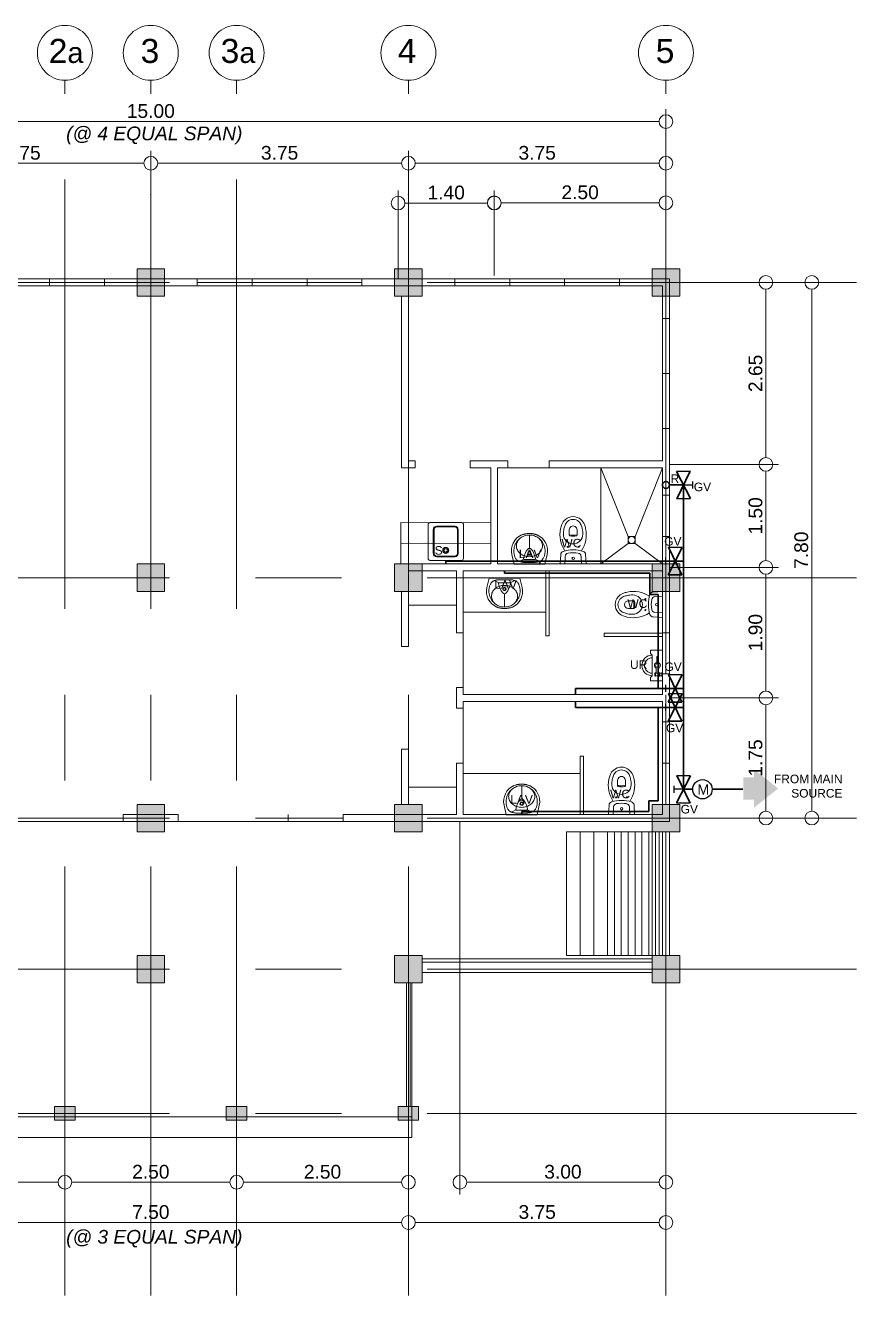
# Model space of a CAD drawing. Header units: metres. Extents: x -460 to 31334, y -1777 to 24987.
# Drawn here: x 248.17 to 260.27, y -927.17 to -908.67 of the extents above; entities that cross this region are included whole.
import ezdxf
from ezdxf.enums import TextEntityAlignment as Align

# ---------------------------------------------------------------- set-up
doc = ezdxf.new("R2010")
doc.units = ezdxf.units.M
doc.header["$MEASUREMENT"] = 0
for name, pattern in [('ACAD_ISO04W100', [30, 24, -3, 0, -3]), ('CENTER', [2, 1.25, -0.25, 0.25, -0.25]), ('HIDDEN', [0.375, 0.25, -0.125])]:
    doc.linetypes.add(name, pattern=pattern)
doc.layers.get('Defpoints').update_dxf_attribs({"color": 2})
for name, color, linetype, lineweight in [('col', 7, 'Continuous', 25), ('DIM', 8, 'Continuous', 5), ('fix', 8, 'Continuous', 13), ('WATERLIN', 7, 'ACAD_ISO04W100', 30)]:
    doc.layers.add(name, color=color, linetype=linetype, lineweight=lineweight)
for name, color, linetype, lineweight, true_color in [('DW', 7, 'Continuous', 9, 0xff0a0a), ('MODULE', 7, 'CENTER', 0, 0x24ff24), ('WATER LINE', 7, 'ACAD_ISO04W100', 30, 0x0544ff)]:
    doc.layers.add(name, color=color, linetype=linetype, lineweight=lineweight, true_color=true_color)
doc.layers.add('wall', color=7, linetype='Continuous')
doc.styles.add('50', font='arial.ttf', dxfattribs={"height": 0.125})
doc.styles.add('ATTR', font='romans.shx', dxfattribs={"width": 0.8, "height": 1.2})
doc.styles.add('SAM', font='arial.ttf', dxfattribs={"height": 0.15})
doc.styles.get("Standard").update_dxf_attribs({"font": 'arial.ttf'})
doc.dimstyles.get("Standard").update_dxf_attribs({"dimtxt": 0.2, "dimasz": 0.2, "dimexe": 0.18, "dimexo": 0.05, "dimgap": 0.05, "dimtad": 1, "dimzin": 0, "dimdsep": 46, "dimtxsty": 'Standard', "dimblk": 'DOTBLANK', "dimcen": 0.09, "dimclrd": 256, "dimclre": 256, "dimaunit": 1, "dimadec": 6, "dimazin": 0, "dimtfac": 1, "dimtix": 1, "dimtofl": 0, "dimtmove": 0, "dimatfit": 3, "dimfxl": 1, "dimtolj": 1, "dimtzin": 0, "dimlwd": -1, "dimlwe": -1, "dimarcsym": 0})

# ---------------------------------------------------------------- blocks, each defined once
blk = doc.blocks.new('MODULE')
at = {"layer": 'MODULE', "ltscale": 5, "transparency": 33554687}
for points in [[(6.25, -14.753), (6.25, 2.943)], [(7.5, -14.753), (7.5, 2.943)], [(8.75, -14.753), (8.75, 2.943)], [(11.25, -14.753), (11.25, 2.943)], [(15, -14.753), (15, 2.943)], [(17.775, 0), (-3.23, 0)], [(17.775, -4.3), (-3.23, -4.3)], [(17.775, -7.8), (-3.23, -7.8)], [(17.775, -10), (-3.23, -10)], [(17.775, -12.1), (-3.23, -12.1)]]:
    blk.add_lwpolyline(points, dxfattribs=at)
for centre in [(6.25, 3.343), (7.5, 3.343), (8.75, 3.343), (11.25, 3.343), (15, 3.343)]:
    blk.add_circle(centre, 0.4, dxfattribs=at)
at = {"layer": 'MODULE', "ltscale": 5, "transparency": 33554687, "char_height": 0.35, "attachment_point": 1, "style": '50'}
for s, insert in [('\\pi-0.03644;2{\\H0.85714x;a}', (6.051, 3.546)), ('\\pi0.0854;3', (7.267, 3.546)), ('\\pi-0.03334;3{\\H0.85714x;a}', (8.551, 3.546)), ('\\pi0.07896;4', (11.017, 3.546)), ('\\pi0.08397;5', (14.767, 3.546))]:
    blk.add_mtext_dynamic_manual_height_columns(s, width=0.4, gutter_width=0.5, heights=[0], dxfattribs=dict(at, insert=insert))
blk = doc.blocks.new('_DotBlank')
at = {"color": 0, "linetype": 'ByBlock', "lineweight": -2}
blk.add_line((-0.5, 0), (-1, 0), dxfattribs=at)
blk.add_circle((0, 0), 0.5, dxfattribs=at)
blk = doc.blocks.new('*D949')
at = {"layer": 'Defpoints', "color": 0, "transparency": 16777216}
for p in [(257.499, -910.072), (242.499, -912.214), (257.499, -912.214)]:
    blk.add_point(p, dxfattribs=at)
at = {"layer": 'DIM', "transparency": 16777216}
for p, q in [((242.499, -912.164), (242.499, -909.892)), ((257.499, -912.164), (257.499, -909.892)), ((242.699, -910.072), (257.299, -910.072))]:
    blk.add_line(p, q, dxfattribs=at)
at = {"layer": 'DIM', "transparency": 16777216, "xscale": 0.2, "yscale": 0.2, "zscale": 0.2, "rotation": 180}
blk.add_blockref('_DotBlank', (242.499, -910.072), dxfattribs=at)
at = {"layer": 'DIM', "transparency": 16777216, "xscale": 0.2, "yscale": 0.2, "zscale": 0.2}
blk.add_blockref('_DotBlank', (257.499, -910.072), dxfattribs=at)
at = {"layer": 'DIM', "color": 0, "lineweight": 5, "transparency": 16777216, "insert": (249.999, -909.92), "char_height": 0.2, "attachment_point": 5}
blk.add_mtext('\\A1;15.00', dxfattribs=at)
blk = doc.blocks.new('*D851')
at = {"layer": 'Defpoints', "color": 0, "transparency": 16777216}
for p in [(249.999, -910.68), (246.249, -912.214), (249.999, -912.214)]:
    blk.add_point(p, dxfattribs=at)
at = {"layer": 'DIM', "transparency": 16777216}
for p, q in [((246.249, -912.164), (246.249, -910.5)), ((249.999, -912.164), (249.999, -910.5)), ((246.449, -910.68), (249.799, -910.68))]:
    blk.add_line(p, q, dxfattribs=at)
at = {"layer": 'DIM', "transparency": 16777216, "xscale": 0.2, "yscale": 0.2, "zscale": 0.2, "rotation": 180}
blk.add_blockref('_DotBlank', (246.249, -910.68), dxfattribs=at)
at = {"layer": 'DIM', "transparency": 16777216, "xscale": 0.2, "yscale": 0.2, "zscale": 0.2}
blk.add_blockref('_DotBlank', (249.999, -910.68), dxfattribs=at)
at = {"layer": 'DIM', "color": 0, "lineweight": 5, "transparency": 16777216, "insert": (248.124, -910.528), "char_height": 0.2, "attachment_point": 5}
blk.add_mtext('\\A1;3.75', dxfattribs=at)
blk = doc.blocks.new('*D852')
at = {"layer": 'Defpoints', "color": 0, "transparency": 16777216}
for p in [(253.749, -910.68), (249.999, -912.214), (253.749, -912.214)]:
    blk.add_point(p, dxfattribs=at)
at = {"layer": 'DIM', "transparency": 16777216}
for p, q in [((249.999, -912.164), (249.999, -910.5)), ((253.749, -912.164), (253.749, -910.5)), ((250.199, -910.68), (253.549, -910.68))]:
    blk.add_line(p, q, dxfattribs=at)
at = {"layer": 'DIM', "transparency": 16777216, "xscale": 0.2, "yscale": 0.2, "zscale": 0.2, "rotation": 180}
blk.add_blockref('_DotBlank', (249.999, -910.68), dxfattribs=at)
at = {"layer": 'DIM', "transparency": 16777216, "xscale": 0.2, "yscale": 0.2, "zscale": 0.2}
blk.add_blockref('_DotBlank', (253.749, -910.68), dxfattribs=at)
at = {"layer": 'DIM', "color": 0, "lineweight": 5, "transparency": 16777216, "insert": (251.874, -910.528), "char_height": 0.2, "attachment_point": 5}
blk.add_mtext('\\A1;3.75', dxfattribs=at)
blk = doc.blocks.new('*D853')
at = {"layer": 'Defpoints', "color": 0, "transparency": 16777216}
for p in [(257.499, -910.68), (253.749, -912.214), (257.499, -912.214)]:
    blk.add_point(p, dxfattribs=at)
at = {"layer": 'DIM', "transparency": 16777216}
for p, q in [((253.749, -912.164), (253.749, -910.5)), ((257.499, -912.164), (257.499, -910.5)), ((253.949, -910.68), (257.299, -910.68))]:
    blk.add_line(p, q, dxfattribs=at)
at = {"layer": 'DIM', "transparency": 16777216, "xscale": 0.2, "yscale": 0.2, "zscale": 0.2, "rotation": 180}
blk.add_blockref('_DotBlank', (253.749, -910.68), dxfattribs=at)
at = {"layer": 'DIM', "transparency": 16777216, "xscale": 0.2, "yscale": 0.2, "zscale": 0.2}
blk.add_blockref('_DotBlank', (257.499, -910.68), dxfattribs=at)
at = {"layer": 'DIM', "color": 0, "lineweight": 5, "transparency": 16777216, "insert": (255.624, -910.528), "char_height": 0.2, "attachment_point": 5}
blk.add_mtext('\\A1;3.75', dxfattribs=at)
blk = doc.blocks.new('*D857')
at = {"layer": 'Defpoints', "color": 0, "transparency": 16777216}
for p in [(257.699, -916.564), (257.499, -918.464), (258.955, -918.464)]:
    blk.add_point(p, dxfattribs=at)
at = {"layer": 'DIM', "transparency": 16777216}
for p, q in [((257.749, -916.564), (259.135, -916.564)), ((258.955, -916.764), (258.955, -918.264)), ((257.549, -918.464), (259.135, -918.464))]:
    blk.add_line(p, q, dxfattribs=at)
at = {"layer": 'DIM', "transparency": 16777216, "xscale": 0.2, "yscale": 0.2, "zscale": 0.2}
for p, rotation in [((258.955, -916.564), 90), ((258.955, -918.464), 270)]:
    blk.add_blockref('_DotBlank', p, dxfattribs=dict(at, rotation=rotation))
at = {"layer": 'DIM', "color": 0, "lineweight": 5, "transparency": 16777216, "insert": (258.803, -917.514), "char_height": 0.2, "attachment_point": 5, "rotation": 90}
blk.add_mtext('\\A1;1.90', dxfattribs=at)
blk = doc.blocks.new('A$C1BDC7D92')
at = {"layer": 'fix', "linetype": 'Continuous', "transparency": 33554687}
for p, q in [((0.043, 0.479), (0.007, 0.332)), ((0.523, 0.479), (0.043, 0.479)), ((0.523, 0.479), (0.558, 0.332))]:
    blk.add_line(p, q, dxfattribs=at)
at = {"layer": 'fix', "transparency": 33554687}
for p, q in [((0.193, 0.402), (0.122, 0.438)), ((0.372, 0.402), (0.443, 0.438))]:
    blk.add_line(p, q, dxfattribs=at)
at = {"layer": 'fix', "linetype": 'Continuous', "transparency": 33554687}
for points in [[(0.138, 0.075), (0.127, 0.083), (0.118, 0.091), (0.11, 0.099), (0.11, 0.099), (0.101, 0.108), (0.094, 0.118), (0.086, 0.127), (0.079, 0.137), (0.073, 0.148), (0.067, 0.159), (0.061, 0.17), (0.057, 0.181), (0.057, 0.181), (0.052, 0.193), (0.049, 0.204), (0.045, 0.216), (0.043, 0.229), (0.041, 0.241), (0.039, 0.253), (0.038, 0.266), (0.038, 0.278), (0.038, 0.278), (0.039, 0.291), (0.04, 0.304), (0.041, 0.316), (0.043, 0.328), (0.046, 0.34), (0.049, 0.352), (0.053, 0.362), (0.057, 0.372), (0.057, 0.372), (0.061, 0.382), (0.066, 0.39), (0.071, 0.398), (0.076, 0.405), (0.082, 0.412), (0.089, 0.418), (0.095, 0.423), (0.102, 0.428), (0.102, 0.428), (0.109, 0.432), (0.117, 0.436), (0.125, 0.439), (0.132, 0.442), (0.14, 0.445), (0.148, 0.447), (0.156, 0.449), (0.164, 0.45), (0.164, 0.45), (0.171, 0.451), (0.178, 0.452), (0.185, 0.452), (0.192, 0.453), (0.199, 0.453), (0.206, 0.453), (0.213, 0.453), (0.22, 0.453), (0.22, 0.453), (0.228, 0.453), (0.235, 0.453), (0.243, 0.453), (0.251, 0.453), (0.258, 0.453), (0.266, 0.453), (0.273, 0.453), (0.281, 0.453), (0.281, 0.453), (0.288, 0.453), (0.295, 0.453), (0.302, 0.453), (0.309, 0.453), (0.315, 0.453), (0.322, 0.453), (0.329, 0.453), (0.337, 0.453), (0.337, 0.453), (0.344, 0.453), (0.352, 0.453), (0.359, 0.453), (0.367, 0.453), (0.375, 0.453), (0.383, 0.452), (0.391, 0.451), (0.4, 0.45), (0.4, 0.45), (0.408, 0.449), (0.416, 0.447), (0.424, 0.445), (0.432, 0.442), (0.44, 0.439), (0.448, 0.436), (0.456, 0.432), (0.463, 0.428), (0.463, 0.428), (0.47, 0.423), (0.476, 0.418), (0.483, 0.412), (0.489, 0.405), (0.494, 0.398), (0.499, 0.39), (0.504, 0.382), (0.509, 0.372), (0.509, 0.372), (0.513, 0.362), (0.516, 0.352), (0.519, 0.34), (0.522, 0.328), (0.524, 0.316), (0.526, 0.304), (0.527, 0.291), (0.527, 0.278), (0.527, 0.278), (0.527, 0.266), (0.526, 0.253), (0.524, 0.241), (0.522, 0.229), (0.52, 0.216), (0.517, 0.204), (0.513, 0.193), (0.509, 0.181), (0.509, 0.181), (0.504, 0.17), (0.498, 0.159), (0.492, 0.148), (0.486, 0.137), (0.479, 0.127), (0.472, 0.118), (0.464, 0.108), (0.455, 0.099), (0.455, 0.099), (0.447, 0.091), (0.438, 0.083), (0.427, 0.075)], [(0.283, 0.234), (0.283, 0.169), (0.283, 0.103), (0.283, 0.025)]]:
    blk.add_lwpolyline(points, dxfattribs=at)
blk.add_lwpolyline([(0.31, 0.247, 0.133789), (0.375, 0.393, 0.453405), (0.363, 0.406), (0.202, 0.406, 0.453405), (0.19, 0.393, 0.133789), (0.255, 0.247)], format="xyb", dxfattribs=at)
blk.add_lwpolyline([(0.283, 0.025, -0.082757), (0.203, 0.039, -0.090524), (0.138, 0.075, -0.104224), (0.093, 0.132, -0.116526), (0.078, 0.195, -0.116526), (0.093, 0.258, -0.104224), (0.138, 0.314, -0.090524), (0.203, 0.35, -0.082757), (0.283, 0.364, -0.082757), (0.362, 0.35, -0.090524), (0.427, 0.314, -0.104224), (0.472, 0.258, -0.116526), (0.487, 0.195, -0.116526), (0.472, 0.132, -0.104224), (0.427, 0.075, -0.090524), (0.362, 0.039, -0.082757)], format="xyb", close=True, dxfattribs=at)
at = {"layer": 'fix', "transparency": 33554687}
for points in [[(0.16, 0.025), (0.17, 0.021), (0.18, 0.018), (0.188, 0.015), (0.195, 0.013), (0.202, 0.011), (0.208, 0.01), (0.214, 0.009), (0.219, 0.008), (0.225, 0.007), (0.231, 0.006), (0.238, 0.005), (0.245, 0.004), (0.253, 0.003), (0.262, 0.002), (0.271, 0.001), (0.283, 0)], [(0.405, 0.025), (0.395, 0.021), (0.386, 0.018), (0.377, 0.015), (0.37, 0.013), (0.363, 0.011), (0.357, 0.01), (0.351, 0.009), (0.346, 0.008), (0.34, 0.007), (0.334, 0.006), (0.327, 0.005), (0.32, 0.004), (0.312, 0.003), (0.304, 0.002), (0.294, 0.001), (0.283, 0)]]:
    blk.add_lwpolyline(points, dxfattribs=at)
at = {"layer": 'fix', "linetype": 'Continuous', "transparency": 33554687}
for radius in [0.0264, 0.0185]:
    blk.add_circle((0.283, 0.307), radius, dxfattribs=at)
for centre, radius, start, end in [((0.267, 0.269), 0.267, 166.4993, 246.3994), ((0.283, 0.269), 0.0353, 219.2954, 320.7046), ((0.298, 0.269), 0.267, 293.6006, 13.5007)]:
    blk.add_arc(centre, radius, start, end, dxfattribs=at)
at = {"layer": 'fix', "transparency": 33554687, "text_generation_flag": 4, "flags": 1}
for tag, p in [('ASCATNO', (0.283, 0.479)), ('ASCOLOR', (0.283, 0.469)), ('ASNAME', (0.283, 0.474))]:
    blk.add_attdef(tag, text='', height=0.00294, rotation=180, dxfattribs=at).set_placement(p, align=Align.MIDDLE)
blk = doc.blocks.new('Urinal Toilet 2 PV')
for p, q in [((3.85, 0), (6.65, 0)), ((-9, -7), (-7, -7)), ((-7, -7), (-6, -6)), ((-6, -6), (6, -6)), ((-0.98, -2.6501), (-4.9, -2.6501)), ((-4.9, -3.35), (-0.98, -3.35)), ((0.773, -2.3), (4.55, -2.3)), ((4.55, -3.7), (0.784, -3.7)), ((4.2, -0.35), (6.3, -0.35)), ((4.2, -1.6), (4.2, -1.95)), ((6.3, -1.6), (4.2, -1.6)), ((4.2, -1.95), (6.3, -1.95)), ((4.2, -4.05), (4.2, -4.4001)), ((6.3, -4.05), (4.2, -4.05)), ((4.2, -4.4001), (6.3, -4.4001)), ((4.55, -0.35), (4.55, -1.6)), ((4.55, -1.95), (4.55, -4.05)), ((5.95, -1.6), (5.95, -0.35)), ((5.95, -4.05), (5.95, -1.95)), ((6, -6), (7, -7)), ((6.3, -1.95), (6.3, -1.6)), ((6.3, -4.4001), (6.3, -4.05)), ((7, -7), (9, -7))]:
    blk.add_line(p, q)
blk.add_lwpolyline([(-9, -7), (-9, 0), (9, 0), (9, -7)])
blk.add_circle((0, -3), 1.05)
for centre, radius, start, end in [((4.215, 0.0154), 0.3657, 182.4084, 267.5916), ((6.285, 0.0154), 0.3657, 272.4084, 357.5916), ((0, -6), 6, 180, 0), ((-4.9, -3), 0.35, 90, 270), ((0, -6), 4.5, 180, 0), ((0, -3), 1.75, 22.85047, 168.577), ((0, -3), 1.75, 191.8763, 336.5863)]:
    blk.add_arc(centre, radius, start, end)
at = {"style": 'ATTR', "width": 0.8, "flags": 9}
blk.add_attdef('ESTCODE', (0, 0), '', height=0.00000036, dxfattribs=at)
blk = doc.blocks.new('A$C760102CB')
at = {"layer": 'fix', "transparency": 33554687}
for p, q in [((0.071, 0.69), (0.077, 0.579)), ((0.308, 0.578), (0.315, 0.69))]:
    blk.add_line(p, q, dxfattribs=at)
for points in [[(0.011, 0.552, 0.313572), (0.046, 0.507, 0.148983), (0.339, 0.506, 0.313572), (0.374, 0.551), (0.383, 0.69), (0.003, 0.69)], [(0.333, 0.256, 0.997252), (0.051, 0.257, 0.054268), (0.059, 0.177, 0.040235), (0.075, 0.124, 0.119968), (0.112, 0.071, 0.181516), (0.191, 0.041, 0.181516), (0.271, 0.07, 0.119968), (0.308, 0.123, 0.040235), (0.325, 0.177, 0.054268)], [(0.248, 0.271, 0.353967), (0.24, 0.281, 0.105376), (0.143, 0.281, 0.353967), (0.135, 0.272), (0.135, 0.193, 1), (0.248, 0.193)]]:
    blk.add_lwpolyline(points, format="xyb", close=True, dxfattribs=at)
blk.add_lwpolyline([(0.072, 0.5, 0.204199), (0.009, 0.177, 0.040235), (0.028, 0.115, 0.119968), (0.078, 0.043, 0.181516), (0.191, 0, 0.181516), (0.304, 0.042, 0.119968), (0.356, 0.114, 0.040235), (0.374, 0.176, 0.204199), (0.313, 0.499)], format="xyb", dxfattribs=at)
for centre, radius in [((0.193, 0.607), 0.0175), ((0.112, 0.44), 0.0075), ((0.272, 0.44), 0.0075)]:
    blk.add_circle(centre, radius, dxfattribs=at)
for centre, radius, start, end in [((0.127, 0.582), 0.05, 183.2724, 260.6544), ((0.259, 0.581), 0.05, 279.0654, 356.4474), ((0.194, 0.987), 0.461, 260.6544, 279.0654), ((0.191, 0.053), 0.219, 74.9202, 104.7996)]:
    blk.add_arc(centre, radius, start, end, dxfattribs=at)
blk = doc.blocks.new('*D951')
at = {"layer": 'Defpoints', "color": 0, "transparency": 16777216}
for p in [(257.699, -912.414), (257.499, -915.064), (258.955, -915.064)]:
    blk.add_point(p, dxfattribs=at)
at = {"layer": 'DIM', "transparency": 16777216}
for p, q in [((257.749, -912.414), (259.135, -912.414)), ((258.955, -912.614), (258.955, -914.864)), ((257.549, -915.064), (259.135, -915.064))]:
    blk.add_line(p, q, dxfattribs=at)
at = {"layer": 'DIM', "transparency": 16777216, "xscale": 0.2, "yscale": 0.2, "zscale": 0.2}
for p, rotation in [((258.955, -912.414), 90), ((258.955, -915.064), 270)]:
    blk.add_blockref('_DotBlank', p, dxfattribs=dict(at, rotation=rotation))
at = {"layer": 'DIM', "color": 0, "lineweight": 5, "transparency": 16777216, "insert": (258.803, -913.739), "char_height": 0.2, "attachment_point": 5, "rotation": 90}
blk.add_mtext('\\A1;2.65', dxfattribs=at)
blk = doc.blocks.new('*D861')
at = {"layer": 'Defpoints', "color": 0, "transparency": 16777216}
for p in [(257.499, -915.064), (257.499, -916.564), (258.955, -916.564)]:
    blk.add_point(p, dxfattribs=at)
at = {"layer": 'DIM', "transparency": 16777216}
for p, q in [((257.549, -915.064), (259.135, -915.064)), ((258.955, -915.264), (258.955, -916.364)), ((257.549, -916.564), (259.135, -916.564))]:
    blk.add_line(p, q, dxfattribs=at)
at = {"layer": 'DIM', "transparency": 16777216, "xscale": 0.2, "yscale": 0.2, "zscale": 0.2}
for p, rotation in [((258.955, -915.064), 90), ((258.955, -916.564), 270)]:
    blk.add_blockref('_DotBlank', p, dxfattribs=dict(at, rotation=rotation))
at = {"layer": 'DIM', "color": 0, "lineweight": 5, "transparency": 16777216, "insert": (258.803, -915.814), "char_height": 0.2, "attachment_point": 5, "rotation": 90}
blk.add_mtext('\\A1;1.50', dxfattribs=at)
blk = doc.blocks.new('*D862')
at = {"layer": 'Defpoints', "color": 0, "transparency": 16777216}
for p in [(257.549, -918.464), (257.549, -920.214), (258.955, -920.214)]:
    blk.add_point(p, dxfattribs=at)
at = {"layer": 'DIM', "transparency": 16777216}
for p, q in [((257.599, -918.464), (259.135, -918.464)), ((258.955, -918.664), (258.955, -920.014)), ((257.599, -920.214), (259.135, -920.214))]:
    blk.add_line(p, q, dxfattribs=at)
at = {"layer": 'DIM', "transparency": 16777216, "xscale": 0.2, "yscale": 0.2, "zscale": 0.2}
for p, rotation in [((258.955, -918.464), 90), ((258.955, -920.214), 270)]:
    blk.add_blockref('_DotBlank', p, dxfattribs=dict(at, rotation=rotation))
at = {"layer": 'DIM', "color": 0, "lineweight": 5, "transparency": 16777216, "insert": (258.803, -919.339), "char_height": 0.2, "attachment_point": 5, "rotation": 90}
blk.add_mtext('\\A1;1.75', dxfattribs=at)
blk = doc.blocks.new('*D863')
at = {"layer": 'Defpoints', "color": 0, "transparency": 16777216}
for p in [(259.105, -912.414), (257.699, -920.214), (259.622, -920.214)]:
    blk.add_point(p, dxfattribs=at)
at = {"layer": 'DIM', "transparency": 16777216}
for p, q in [((259.155, -912.414), (259.802, -912.414)), ((259.622, -912.614), (259.622, -920.014)), ((257.749, -920.214), (259.802, -920.214))]:
    blk.add_line(p, q, dxfattribs=at)
at = {"layer": 'DIM', "transparency": 16777216, "xscale": 0.2, "yscale": 0.2, "zscale": 0.2}
for p, rotation in [((259.622, -912.414), 90), ((259.622, -920.214), 270)]:
    blk.add_blockref('_DotBlank', p, dxfattribs=dict(at, rotation=rotation))
at = {"layer": 'DIM', "color": 0, "lineweight": 5, "transparency": 16777216, "insert": (259.469, -916.314), "char_height": 0.2, "attachment_point": 5, "rotation": 90}
blk.add_mtext('\\A1;7.80', dxfattribs=at)
blk = doc.blocks.new('*D864')
at = {"layer": 'Defpoints', "color": 0, "transparency": 16777216}
for p in [(257.499, -911.255), (254.999, -912.364), (257.499, -912.414)]:
    blk.add_point(p, dxfattribs=at)
at = {"layer": 'DIM', "transparency": 16777216}
for p, q in [((254.999, -912.314), (254.999, -911.075)), ((257.499, -912.364), (257.499, -911.075)), ((255.199, -911.255), (257.299, -911.255))]:
    blk.add_line(p, q, dxfattribs=at)
at = {"layer": 'DIM', "transparency": 16777216, "xscale": 0.2, "yscale": 0.2, "zscale": 0.2, "rotation": 180}
blk.add_blockref('_DotBlank', (254.999, -911.255), dxfattribs=at)
at = {"layer": 'DIM', "transparency": 16777216, "xscale": 0.2, "yscale": 0.2, "zscale": 0.2}
blk.add_blockref('_DotBlank', (257.499, -911.255), dxfattribs=at)
at = {"layer": 'DIM', "color": 0, "lineweight": 5, "transparency": 16777216, "insert": (256.249, -911.103), "char_height": 0.2, "attachment_point": 5}
blk.add_mtext('\\A1;2.50', dxfattribs=at)
blk = doc.blocks.new('*D865')
at = {"layer": 'Defpoints', "color": 0, "transparency": 16777216}
for p in [(254.999, -911.258), (254.999, -912.214), (253.599, -912.414)]:
    blk.add_point(p, dxfattribs=at)
at = {"layer": 'DIM', "transparency": 16777216}
for p, q in [((253.599, -912.364), (253.599, -911.078)), ((254.999, -912.164), (254.999, -911.078)), ((253.799, -911.258), (254.799, -911.258))]:
    blk.add_line(p, q, dxfattribs=at)
at = {"layer": 'DIM', "transparency": 16777216, "xscale": 0.2, "yscale": 0.2, "zscale": 0.2, "rotation": 180}
blk.add_blockref('_DotBlank', (253.599, -911.258), dxfattribs=at)
at = {"layer": 'DIM', "transparency": 16777216, "xscale": 0.2, "yscale": 0.2, "zscale": 0.2}
blk.add_blockref('_DotBlank', (254.999, -911.258), dxfattribs=at)
at = {"layer": 'DIM', "color": 0, "lineweight": 5, "transparency": 16777216, "insert": (254.299, -911.106), "char_height": 0.2, "attachment_point": 5}
blk.add_mtext('\\A1;1.40', dxfattribs=at)
blk = doc.blocks.new('*D866')
at = {"layer": 'Defpoints', "color": 0, "transparency": 16777216}
for p in [(254.499, -920.214), (257.499, -922.614), (257.499, -925.517)]:
    blk.add_point(p, dxfattribs=at)
at = {"layer": 'DIM', "transparency": 16777216}
for p, q in [((254.499, -920.264), (254.499, -925.697)), ((257.499, -922.664), (257.499, -925.697)), ((254.699, -925.517), (257.299, -925.517))]:
    blk.add_line(p, q, dxfattribs=at)
at = {"layer": 'DIM', "transparency": 16777216, "xscale": 0.2, "yscale": 0.2, "zscale": 0.2, "rotation": 180}
blk.add_blockref('_DotBlank', (254.499, -925.517), dxfattribs=at)
at = {"layer": 'DIM', "transparency": 16777216, "xscale": 0.2, "yscale": 0.2, "zscale": 0.2}
blk.add_blockref('_DotBlank', (257.499, -925.517), dxfattribs=at)
at = {"layer": 'DIM', "color": 0, "lineweight": 5, "transparency": 16777216, "insert": (255.999, -925.365), "char_height": 0.2, "attachment_point": 5}
blk.add_mtext('\\A1;3.00', dxfattribs=at)
blk = doc.blocks.new('*D868')
at = {"layer": 'Defpoints', "color": 0, "transparency": 16777216}
for p in [(246.249, -924.614), (253.749, -924.614), (253.749, -926.103)]:
    blk.add_point(p, dxfattribs=at)
at = {"layer": 'DIM', "transparency": 16777216}
for p, q in [((246.249, -924.664), (246.249, -926.283)), ((253.749, -924.664), (253.749, -926.283)), ((246.449, -926.103), (253.549, -926.103))]:
    blk.add_line(p, q, dxfattribs=at)
at = {"layer": 'DIM', "transparency": 16777216, "xscale": 0.2, "yscale": 0.2, "zscale": 0.2, "rotation": 180}
blk.add_blockref('_DotBlank', (246.249, -926.103), dxfattribs=at)
at = {"layer": 'DIM', "transparency": 16777216, "xscale": 0.2, "yscale": 0.2, "zscale": 0.2}
blk.add_blockref('_DotBlank', (253.749, -926.103), dxfattribs=at)
at = {"layer": 'DIM', "color": 0, "lineweight": 5, "transparency": 16777216, "insert": (249.999, -925.951), "char_height": 0.2, "attachment_point": 5}
blk.add_mtext('\\A1;7.50', dxfattribs=at)
blk = doc.blocks.new('*D869')
at = {"layer": 'Defpoints', "color": 0, "transparency": 16777216}
for p in [(248.749, -924.614), (246.249, -924.864), (248.749, -925.517)]:
    blk.add_point(p, dxfattribs=at)
at = {"layer": 'DIM', "transparency": 16777216}
for p, q in [((248.749, -924.664), (248.749, -925.697)), ((246.249, -924.914), (246.249, -925.697)), ((246.449, -925.517), (248.549, -925.517))]:
    blk.add_line(p, q, dxfattribs=at)
at = {"layer": 'DIM', "transparency": 16777216, "xscale": 0.2, "yscale": 0.2, "zscale": 0.2, "rotation": 180}
blk.add_blockref('_DotBlank', (246.249, -925.517), dxfattribs=at)
at = {"layer": 'DIM', "transparency": 16777216, "xscale": 0.2, "yscale": 0.2, "zscale": 0.2}
blk.add_blockref('_DotBlank', (248.749, -925.517), dxfattribs=at)
at = {"layer": 'DIM', "color": 0, "lineweight": 5, "transparency": 16777216, "insert": (247.499, -925.365), "char_height": 0.2, "attachment_point": 5}
blk.add_mtext('\\A1;2.50', dxfattribs=at)
blk = doc.blocks.new('*D870')
at = {"layer": 'Defpoints', "color": 0, "transparency": 16777216}
for p in [(248.749, -924.614), (251.249, -924.614), (251.249, -925.517)]:
    blk.add_point(p, dxfattribs=at)
at = {"layer": 'DIM', "transparency": 16777216}
for p, q in [((248.749, -924.664), (248.749, -925.697)), ((251.249, -924.664), (251.249, -925.697)), ((248.949, -925.517), (251.049, -925.517))]:
    blk.add_line(p, q, dxfattribs=at)
at = {"layer": 'DIM', "transparency": 16777216, "xscale": 0.2, "yscale": 0.2, "zscale": 0.2, "rotation": 180}
blk.add_blockref('_DotBlank', (248.749, -925.517), dxfattribs=at)
at = {"layer": 'DIM', "transparency": 16777216, "xscale": 0.2, "yscale": 0.2, "zscale": 0.2}
blk.add_blockref('_DotBlank', (251.249, -925.517), dxfattribs=at)
at = {"layer": 'DIM', "color": 0, "lineweight": 5, "transparency": 16777216, "insert": (249.999, -925.365), "char_height": 0.2, "attachment_point": 5}
blk.add_mtext('\\A1;2.50', dxfattribs=at)
blk = doc.blocks.new('*D871')
at = {"layer": 'Defpoints', "color": 0, "transparency": 16777216}
for p in [(251.249, -924.614), (253.749, -924.614), (253.749, -925.517)]:
    blk.add_point(p, dxfattribs=at)
at = {"layer": 'DIM', "transparency": 16777216}
for p, q in [((251.249, -924.664), (251.249, -925.697)), ((253.749, -924.664), (253.749, -925.697)), ((251.449, -925.517), (253.549, -925.517))]:
    blk.add_line(p, q, dxfattribs=at)
at = {"layer": 'DIM', "transparency": 16777216, "xscale": 0.2, "yscale": 0.2, "zscale": 0.2, "rotation": 180}
blk.add_blockref('_DotBlank', (251.249, -925.517), dxfattribs=at)
at = {"layer": 'DIM', "transparency": 16777216, "xscale": 0.2, "yscale": 0.2, "zscale": 0.2}
blk.add_blockref('_DotBlank', (253.749, -925.517), dxfattribs=at)
at = {"layer": 'DIM', "color": 0, "lineweight": 5, "transparency": 16777216, "insert": (252.499, -925.365), "char_height": 0.2, "attachment_point": 5}
blk.add_mtext('\\A1;2.50', dxfattribs=at)
blk = doc.blocks.new('*D872')
at = {"layer": 'Defpoints', "color": 0, "transparency": 16777216}
for p in [(257.499, -922.614), (253.749, -924.614), (253.749, -926.103)]:
    blk.add_point(p, dxfattribs=at)
at = {"layer": 'DIM', "transparency": 16777216}
for p, q in [((257.499, -922.664), (257.499, -926.283)), ((253.749, -924.664), (253.749, -926.283)), ((257.299, -926.103), (253.949, -926.103))]:
    blk.add_line(p, q, dxfattribs=at)
at = {"layer": 'DIM', "transparency": 16777216, "xscale": 0.2, "yscale": 0.2, "zscale": 0.2, "rotation": 180}
blk.add_blockref('_DotBlank', (253.749, -926.103), dxfattribs=at)
at = {"layer": 'DIM', "transparency": 16777216, "xscale": 0.2, "yscale": 0.2, "zscale": 0.2}
blk.add_blockref('_DotBlank', (257.499, -926.103), dxfattribs=at)
at = {"layer": 'DIM', "color": 0, "lineweight": 5, "transparency": 16777216, "insert": (255.624, -925.951), "char_height": 0.2, "attachment_point": 5}
blk.add_mtext('\\A1;3.75', dxfattribs=at)
blk = doc.blocks.new('SINK 2')
at = {"layer": 'fix', "lineweight": 15}
for p, q in [((-11.177, -38.822), (-10.715, -38.822)), ((-11.202, -38.847), (-11.202, -39.347)), ((-10.69, -38.847), (-10.69, -39.347)), ((-10.715, -39.372), (-11.177, -39.372))]:
    blk.add_line(p, q, dxfattribs=at)
at = {"layer": 'fix', "color": 8, "linetype": 'Continuous', "lineweight": 15}
for p, q in [((-11.127, -39.27), (-11.127, -38.923)), ((-11.117, -39.27), (-11.117, -38.923)), ((-11.078, -38.875), (-10.814, -38.875)), ((-11.078, -38.885), (-10.814, -38.885)), ((-10.775, -39.27), (-10.775, -38.923)), ((-10.765, -39.27), (-10.765, -38.923)), ((-11.078, -39.309), (-10.814, -39.309)), ((-11.078, -39.319), (-10.814, -39.319))]:
    blk.add_line(p, q, dxfattribs=at)
for radius in [0.0439, 0.039, 0.0244]:
    blk.add_circle((-10.946, -38.967), radius, dxfattribs=at)
at = {"layer": 'fix', "lineweight": 15}
for centre, start, end in [((-11.177, -38.847), 90, 180), ((-10.715, -38.847), 360, 90), ((-11.177, -39.347), 180, 270), ((-10.715, -39.347), 270, 0)]:
    blk.add_arc(centre, 0.025, start, end, dxfattribs=at)
at = {"layer": 'fix', "color": 8, "linetype": 'Continuous', "lineweight": 15}
for centre, radius, start, end in [((-11.078, -38.923), 0.0487, 89.9997, 179.9995), ((-11.078, -38.923), 0.0385, 89.9996, 179.7024), ((-10.814, -38.923), 0.0487, 359.9994, 89.9996), ((-10.814, -38.923), 0.0385, 0.4551, 89.9996), ((-11.078, -39.27), 0.0487, 179.9994, 269.9997), ((-11.078, -39.27), 0.0385, 179.9994, 269.9996), ((-10.814, -39.27), 0.0385, 270.4277, 0.2964), ((-10.814, -39.27), 0.0487, 269.9997, 359.9995)]:
    blk.add_arc(centre, radius, start, end, dxfattribs=at)
blk = doc.blocks.new('GV')
at = {"color": 1}
for points in [[(99.401, 62.92), (99.501, 62.92)], [(99.451, 62.785), (99.451, 62.92)]]:
    blk.add_lwpolyline(points, dxfattribs=at)
at = {"layer": 'WATERLIN', "color": 1}
blk.add_lwpolyline([(99.252, 62.887), (99.649, 62.682), (99.652, 62.882), (99.25, 62.687), (99.252, 62.887)], dxfattribs=at)

msp = doc.modelspace()

# ---------------------------------------------------------------- hatches: boundary and pattern name
at = {"transparency": 33554687}
h = msp.add_hatch(color=256, dxfattribs=at)
h.dxf.hatch_style = 1
h.paths.add_polyline_path([(258.78016, -919.50456), (259.1317, -919.78345), (258.78016, -920.06235), (258.78016, -919.94619), (258.62353, -919.94619), (258.62353, -919.62072), (258.78016, -919.62072)])
at = {"layer": 'col', "lineweight": 5, "true_color": 0x808080, "transparency": 33554687}
h = msp.add_hatch(color=8, dxfattribs=at)
h.dxf.hatch_style = 1
h.paths.add_polyline_path([(249.79852, -912.21435), (250.19852, -912.21435), (250.19852, -912.61435), (249.79852, -912.61435)])
h = msp.add_hatch(color=8, dxfattribs=at)
h.dxf.hatch_style = 1
h.paths.add_polyline_path([(253.54852, -912.21435), (253.94852, -912.21435), (253.94852, -912.61435), (253.54852, -912.61435)])
h = msp.add_hatch(color=8, dxfattribs=at)
h.dxf.hatch_style = 1
h.paths.add_polyline_path([(257.29852, -912.21435), (257.69852, -912.21435), (257.69852, -912.61435), (257.29852, -912.61435)])
h = msp.add_hatch(color=8, dxfattribs=at)
h.dxf.hatch_style = 1
h.paths.add_polyline_path([(249.79852, -916.51435), (250.19852, -916.51435), (250.19852, -916.91435), (249.79852, -916.91435)])
h = msp.add_hatch(color=8, dxfattribs=at)
h.dxf.hatch_style = 1
h.paths.add_polyline_path([(253.54852, -916.51435), (253.94852, -916.51435), (253.94852, -916.91435), (253.54852, -916.91435)])
h = msp.add_hatch(color=8, dxfattribs=at)
h.dxf.hatch_style = 1
h.paths.add_polyline_path([(257.29852, -916.51435), (257.69852, -916.51435), (257.69852, -916.91435), (257.29852, -916.91435)])
h = msp.add_hatch(color=8, dxfattribs=at)
h.dxf.hatch_style = 1
h.paths.add_polyline_path([(249.79852, -920.01435), (250.19852, -920.01435), (250.19852, -920.41435), (249.79852, -920.41435)])
h = msp.add_hatch(color=8, dxfattribs=at)
h.dxf.hatch_style = 1
h.paths.add_polyline_path([(253.54852, -920.01435), (253.94852, -920.01435), (253.94852, -920.41435), (253.54852, -920.41435)])
h = msp.add_hatch(color=8, dxfattribs=at)
h.dxf.hatch_style = 1
h.paths.add_polyline_path([(257.29852, -920.01435), (257.69852, -920.01435), (257.69852, -920.41435), (257.29852, -920.41435)])
h = msp.add_hatch(color=8, dxfattribs=at)
h.dxf.hatch_style = 1
h.paths.add_polyline_path([(249.79852, -922.21435), (250.19852, -922.21435), (250.19852, -922.61435), (249.79852, -922.61435)])
h = msp.add_hatch(color=8, dxfattribs=at)
h.dxf.hatch_style = 1
h.paths.add_polyline_path([(253.54852, -922.21435), (253.94852, -922.21435), (253.94852, -922.61435), (253.54852, -922.61435)])
h = msp.add_hatch(color=8, dxfattribs=at)
h.dxf.hatch_style = 1
h.paths.add_polyline_path([(257.29852, -922.21435), (257.69852, -922.21435), (257.69852, -922.61435), (257.29852, -922.61435)])
h = msp.add_hatch(color=8, dxfattribs=at)
h.dxf.hatch_style = 1
h.paths.add_polyline_path([(248.59852, -924.61435), (248.59852, -924.41435), (248.89852, -924.41435), (248.89852, -924.61435)])
h = msp.add_hatch(color=8, dxfattribs=at)
h.dxf.hatch_style = 1
h.paths.add_polyline_path([(251.09852, -924.61435), (251.09852, -924.41435), (251.39852, -924.41435), (251.39852, -924.61435)])
h = msp.add_hatch(color=8, dxfattribs=at)
h.dxf.hatch_style = 1
h.paths.add_polyline_path([(253.59852, -924.61435), (253.59852, -924.41435), (253.89852, -924.41435), (253.89852, -924.61435)])

# ---------------------------------------------------------------- linework, layer by layer
at = {"color": 8, "lineweight": 5, "true_color": 0x808080, "transparency": 33554687}
msp.add_line((256.24852, -920.16435), (256.24852, -919.31435), dxfattribs=at)
for points in [[(255.79852, -916.61435), (255.79852, -917.55935), (255.74852, -917.55935), (255.74852, -916.61435)], [(257.44852, -917.56935), (256.59852, -917.56935), (256.59852, -917.51935), (257.44852, -917.51935)], [(253.64852, -917.71609), (253.74852, -917.71609)], [(253.64852, -919.21214), (253.74852, -919.21214)], [(256.29852, -919.31435), (256.24852, -919.31435)], [(256.29852, -920.16435), (256.29852, -919.31435)], [(256.04852, -922.21435), (256.04852, -920.41435)], [(257.29852, -920.41435), (256.04852, -920.41435)], [(256.24852, -922.21435), (256.24852, -920.41435)], [(256.44852, -922.21435), (256.44852, -920.41435)], [(256.64852, -922.21435), (256.64852, -920.41435)], [(256.74852, -922.21435), (256.74852, -920.41435)], [(256.84852, -922.21435), (256.84852, -920.41435)], [(256.94852, -922.21435), (256.94852, -920.41435)], [(257.04852, -922.21435), (257.04852, -920.41435)], [(257.14852, -922.21435), (257.14852, -920.41435)], [(257.24852, -922.21435), (257.24852, -920.41435)], [(257.29852, -922.21435), (257.29852, -920.41435)], [(257.29852, -922.21435), (257.29852, -920.41435)], [(257.34852, -922.21435), (257.34852, -920.41435)], [(257.39852, -922.21435), (257.39852, -920.41435)], [(257.44852, -922.21435), (257.44852, -920.41435)], [(257.49852, -922.21435), (257.49852, -920.41435)], [(257.54852, -922.21435), (257.54852, -920.41435)], [(257.54852, -920.41435), (257.54852, -922.21435)], [(257.29852, -922.26435), (253.94852, -922.26435)], [(257.29852, -922.31435), (253.94852, -922.31435)], [(257.29852, -922.21435), (256.04852, -922.21435)], [(253.94852, -922.46435), (257.29852, -922.46435)], [(246.19852, -922.61435), (246.19852, -924.56435), (253.79852, -924.56435), (253.79852, -922.61435)], [(253.72352, -924.41435), (253.72352, -922.61435)], [(253.77352, -924.41435), (253.77352, -922.61435)], [(246.19852, -924.56435), (246.19852, -924.86435), (253.79852, -924.86435), (253.79852, -924.56435)]]:
    msp.add_lwpolyline(points, dxfattribs=at)
at = {"transparency": 33554687}
msp.add_circle((258.03012, -919.79468), 0.14101, dxfattribs=at)
at = {"color": 8, "lineweight": 5, "true_color": 0x808080, "transparency": 33554687}
for p in [(249.99852, -911.13378), (253.74852, -911.13378), (248.74852, -924.51435), (251.24852, -924.51435)]:
    msp.add_point(p, dxfattribs=at)
at = {"layer": 'col', "color": 8, "lineweight": 5, "true_color": 0x808080, "transparency": 33554687}
for points in [[(249.79852, -912.21435), (250.19852, -912.21435), (250.19852, -912.61435), (249.79852, -912.61435)], [(253.54852, -912.21435), (253.94852, -912.21435), (253.94852, -912.61435), (253.54852, -912.61435)], [(257.29852, -912.21435), (257.69852, -912.21435), (257.69852, -912.61435), (257.29852, -912.61435)], [(249.79852, -916.51435), (250.19852, -916.51435), (250.19852, -916.91435), (249.79852, -916.91435)], [(253.54852, -916.51435), (253.94852, -916.51435), (253.94852, -916.91435), (253.54852, -916.91435)], [(257.29852, -916.51435), (257.69852, -916.51435), (257.69852, -916.91435), (257.29852, -916.91435)], [(249.79852, -920.01435), (250.19852, -920.01435), (250.19852, -920.41435), (249.79852, -920.41435)], [(253.54852, -920.01435), (253.94852, -920.01435), (253.94852, -920.41435), (253.54852, -920.41435)], [(257.29852, -920.01435), (257.69852, -920.01435), (257.69852, -920.41435), (257.29852, -920.41435)], [(249.79852, -922.21435), (250.19852, -922.21435), (250.19852, -922.61435), (249.79852, -922.61435)], [(253.54852, -922.21435), (253.94852, -922.21435), (253.94852, -922.61435), (253.54852, -922.61435)], [(257.29852, -922.21435), (257.69852, -922.21435), (257.69852, -922.61435), (257.29852, -922.61435)], [(248.59852, -924.61435), (248.59852, -924.41435), (248.89852, -924.41435), (248.89852, -924.61435)], [(251.09852, -924.61435), (251.09852, -924.41435), (251.39852, -924.41435), (251.39852, -924.61435)], [(253.59852, -924.61435), (253.59852, -924.41435), (253.89852, -924.41435), (253.89852, -924.61435)]]:
    msp.add_lwpolyline(points, close=True, dxfattribs=at)
at = {"layer": 'DW', "color": 8, "lineweight": 5, "true_color": 0x808080, "transparency": 33554687}
for points in [[(248.52352, -912.46435), (248.52352, -912.36435)], [(251.47352, -912.46435), (251.47352, -912.36435)], [(252.27352, -912.46435), (252.27352, -912.36435)], [(255.22352, -912.46435), (255.22352, -912.36435)], [(256.02352, -912.46435), (256.02352, -912.36435)], [(246.92352, -912.41435), (249.32352, -912.41435)], [(250.67352, -912.41435), (253.07352, -912.41435)], [(254.42352, -912.41435), (256.82352, -912.41435)], [(257.49852, -912.93935), (257.49852, -914.53935)], [(257.44852, -913.73935), (257.54852, -913.73935)], [(257.49852, -915.51435), (257.49852, -916.11435)], [(257.49852, -916.91435), (257.49852, -918.11435)], [(257.44852, -917.51435), (257.54852, -917.51435)], [(257.49852, -918.81435), (257.49852, -920.01435)], [(257.44852, -919.41435), (257.54852, -919.41435)], [(251.99852, -920.16435), (251.99852, -920.26435)], [(252.79852, -920.21435), (251.99852, -920.21435)]]:
    msp.add_lwpolyline(points, dxfattribs=at)
at = {"layer": 'fix', "color": 8, "lineweight": 5, "true_color": 0x808080, "transparency": 33554687}
for points in [[(256.54852, -915.1137), (256.94852, -916.11435), (257.04852, -916.11435), (257.44852, -915.11435)], [(256.54852, -916.51435), (256.54852, -915.11435)], [(256.54852, -916.51435), (256.94852, -916.21435), (257.04852, -916.21435), (257.44852, -916.51435)]]:
    msp.add_lwpolyline(points, dxfattribs=at)
msp.add_lwpolyline([(256.94852, -916.21435), (257.04852, -916.21435), (257.04852, -916.11435), (256.94852, -916.11435)], close=True, dxfattribs=at)
msp.add_circle((256.99852, -916.16435), 0.05, dxfattribs=at)
at = {"layer": 'wall', "color": 8, "lineweight": 5, "true_color": 0x808080, "transparency": 33554687}
for p, q in [((254.94852, -915.11435), (254.94852, -916.51435)), ((255.04852, -915.11435), (255.04852, -916.51435))]:
    msp.add_line(p, q, dxfattribs=at)
msp.add_lwpolyline([(242.44852, -912.36435), (242.44852, -920.26435), (257.54852, -920.26435), (257.54852, -912.36435)], close=True, dxfattribs=at)
for points in [[(249.32352, -912.46435), (249.32352, -912.36435)], [(250.67352, -912.46435), (250.67352, -912.36435)], [(253.07352, -912.46435), (253.07352, -912.36435)], [(254.42352, -912.46435), (254.42352, -912.36435)], [(256.82352, -912.46435), (256.82352, -912.36435)], [(257.44852, -915.01435), (257.44852, -912.46435), (242.54852, -912.46435), (242.54852, -920.16435), (247.19852, -920.16435)], [(253.64852, -912.61435), (253.64852, -915.11435), (253.84852, -915.11435)], [(253.74852, -912.61435), (253.74852, -915.01435), (253.84852, -915.01435)], [(257.44852, -912.93935), (257.54852, -912.93935)], [(257.44852, -914.53935), (257.54852, -914.53935)], [(253.84852, -915.01435), (253.84852, -915.11435)], [(254.64852, -915.01435), (255.19852, -915.01435)], [(254.64852, -915.01435), (254.64852, -915.11435)], [(254.64852, -915.11435), (254.94852, -915.11435)], [(255.04852, -915.11435), (257.44852, -915.11435)], [(255.19852, -915.11435), (255.19852, -915.01435)], [(257.44852, -915.01435), (255.79852, -915.01435)], [(255.79852, -915.11435), (255.79852, -915.01435)], [(257.44852, -918.41435), (257.44852, -915.11435)], [(257.44852, -915.51435), (257.54852, -915.51435)], [(253.63729, -915.90934), (254.94852, -915.91435)], [(253.63729, -915.90934), (253.63729, -916.51435)], [(257.44852, -916.11435), (257.54852, -916.11435)], [(253.74852, -916.51435), (254.94852, -916.51435)], [(253.74852, -916.61435), (254.44852, -916.61435), (254.44852, -917.51435)], [(254.54852, -918.41435), (254.54852, -916.61435), (257.44852, -916.61435)], [(255.04852, -916.51435), (257.44852, -916.51435)], [(253.64852, -916.91435), (253.64852, -917.71609)], [(253.74852, -916.91435), (253.74852, -917.71609)], [(257.44852, -916.91435), (257.54852, -916.91435)], [(253.74852, -917.11435), (254.44852, -917.11435)], [(254.54852, -917.21435), (255.74852, -917.21435)], [(254.54927, -917.51435), (254.44852, -917.51435)], [(257.44852, -918.11435), (257.54852, -918.11435)], [(254.44852, -918.31435), (254.44852, -918.61435)], [(254.54927, -918.31435), (254.44852, -918.31435)], [(254.54852, -918.41435), (257.44852, -918.41435)], [(254.54927, -918.61435), (254.44852, -918.61435)], [(254.54852, -920.16435), (257.44852, -920.16435), (257.44852, -918.51435)], [(254.54852, -918.51435), (257.44852, -918.51435)], [(254.54852, -918.51435), (254.54852, -920.16435)], [(257.44852, -918.81435), (257.54852, -918.81435)], [(253.64852, -919.21214), (253.64852, -920.01435)], [(253.74852, -919.21214), (253.74852, -920.01435)], [(254.44852, -919.41435), (254.44852, -920.16435)], [(254.54927, -919.41435), (254.44852, -919.41435)], [(254.54852, -919.56435), (256.24852, -919.56435), (256.24852, -919.56435)], [(253.74852, -919.76435), (254.44852, -919.76435)], [(257.44852, -920.01435), (257.54852, -920.01435)], [(249.59852, -920.16435), (249.59852, -920.26435)], [(249.59852, -920.16435), (250.39852, -920.16435)], [(250.39852, -920.16435), (250.39852, -920.26435)], [(252.79852, -920.16435), (254.44852, -920.16435)], [(252.79852, -920.16435), (252.79852, -920.26435)]]:
    msp.add_lwpolyline(points, dxfattribs=at)
at = {"layer": 'wall', "color": 8, "linetype": 'HIDDEN', "lineweight": 5, "ltscale": 10, "true_color": 0x808080, "transparency": 33554687}
msp.add_lwpolyline([(253.63729, -916.21184), (254.94852, -916.21435)], dxfattribs=at)
at = {"layer": 'WATER LINE', "ltscale": 5, "transparency": 33554687}
for points in [[(257.75329, -916.47181), (257.75329, -915.36404), (257.54852, -915.36404)], [(255.66495, -916.47181), (254.29291, -916.47181), (254.29291, -916.51435)], [(257.38347, -918.32583), (257.38347, -916.95634), (257.26318, -916.95634), (257.26318, -916.64749), (255.14852, -916.64749), (255.14852, -916.61435)], [(257.75329, -919.79468), (257.75329, -916.47181), (255.66495, -916.47181), (255.66495, -916.51435)], [(256.18058, -918.41435), (256.18058, -918.32583), (257.75329, -918.32583)], [(257.38347, -918.60287), (257.38347, -919.96141), (257.24737, -919.96141), (257.24737, -920.11833), (255.39852, -920.11833), (255.39852, -920.16435)], [(256.18058, -918.51435), (256.18058, -918.60287), (257.75329, -918.60287)], [(257.75329, -919.79468), (257.88911, -919.79468)], [(258.17113, -919.79468), (258.61914, -919.79468)]]:
    msp.add_lwpolyline(points, dxfattribs=at)
msp.add_circle((257.49852, -915.36404), 0.05, dxfattribs=at)

# ---------------------------------------------------------------- block references
at = {"lineweight": 0, "transparency": 33554687}
msp.add_blockref('MODULE', (242.49852, -912.41435), dxfattribs=at)
at = {"transparency": 33554687, "xscale": -1, "rotation": 270}
msp.add_blockref('GV', (194.96878, -1014.81498), dxfattribs=at)
at = {"transparency": 33554687, "rotation": 90}
for p in [(320.41688, -1015.92275), (320.41688, -1017.77677), (320.41688, -1018.05381), (320.5378, -1019.24562)]:
    msp.add_blockref('GV', p, dxfattribs=at)
at = {"layer": 'fix', "color": 8, "lineweight": 5, "true_color": 0x808080, "transparency": 33554687}
for p, rotation in [((256.33782, -915.82331), 180.3112968417945), ((256.75805, -916.91505), 270.3112968417946), ((257.042, -919.47095), 180.3112968417945)]:
    msp.add_blockref('A$C760102CB', p, dxfattribs=dict(at, rotation=rotation))
at = {"layer": 'fix', "color": 8, "lineweight": 5, "transparency": 33554687, "rotation": 180}
msp.add_blockref('SINK 2', (243.34695, -955.28366), dxfattribs=at)
at = {"layer": 'fix', "color": 8, "lineweight": 5, "true_color": 0x808080, "transparency": 33554687}
for name, p, xscale, yscale, zscale, rotation in [('A$C1BDC7D92', (255.77452, -916.06895), 0.930641941635642, 0.930641941635642, 0.930641941635642, 180), ('Urinal Toilet 2 PV', (257.44852, -917.99185), 0.025, 0.025, 0.025, 270.0000000000182), ('A$C1BDC7D92', (255.66148, -919.71895), 0.930641941635642, 0.930641941635642, 0.930641941635642, 180)]:
    msp.add_blockref(name, p, dxfattribs=dict(at, xscale=xscale, yscale=yscale, zscale=zscale, rotation=rotation))
at = {"layer": 'fix', "color": 8, "lineweight": 5, "true_color": 0x808080, "transparency": 33554687, "xscale": -0.930641941635642, "yscale": 0.930641941635642, "zscale": 0.930641941635642}
msp.add_blockref('A$C1BDC7D92', (255.41148, -917.16435), dxfattribs=at)

# ---------------------------------------------------------------- texts
at = {"color": 8, "lineweight": 5, "true_color": 0x808080, "transparency": 33554687, "insert": (247.86204, -910.14463), "char_height": 0.2, "attachment_point": 1, "style": '50'}
msp.add_mtext_dynamic_manual_height_columns('\\pi0.90502;{\\fArial|b0|i1|c0|p34;(@ 4 EQUAL SPAN)}', width=4.3363781, gutter_width=0.625, heights=[0], dxfattribs=at)
at = {"transparency": 33554687, "char_height": 0.125, "attachment_point": 3, "style": 'SAM'}
for s, insert, width in [('R', (257.69143, -915.20966), 2.3335475), ('GV', (258.15638, -915.32934), 0.368578), ('S', (254.24796, -916.25381), 0.368578), ('WC', (256.26725, -916.148), 0.368578), ('GV', (257.72501, -916.12263), 0.368578), ('LAV', (255.68618, -916.30376), 0.368578), ('LAV', (255.32963, -916.75054), 0.368578), ('WC', (257.22812, -917.02949), 0.368578), ('UR', (257.22812, -917.91703), 0.368578), ('GV', (257.72912, -917.94792), 0.368578), ('GV', (257.75073, -918.84062), 0.368578), ('FROM MAIN SOURCE', (260.06904, -919.58174), 1.2658229), ('LAV', (255.56161, -919.87951), 0.368578), ('WC', (256.9768, -919.80114), 0.368578), ('GV', (257.96518, -920.0216), 0.368578)]:
    msp.add_mtext(s, dxfattribs=dict(at, insert=insert, width=width))
at = {"transparency": 33554687, "insert": (257.95553, -919.72285), "char_height": 0.15, "attachment_point": 1}
msp.add_mtext_dynamic_manual_height_columns('M', width=0.6472591, gutter_width=1, heights=[0], dxfattribs=at)
at = {"layer": 'DIM', "color": 8, "lineweight": 5, "true_color": 0x808080, "transparency": 33554687, "insert": (247.86204, -926.21085), "char_height": 0.2, "attachment_point": 1, "style": '50'}
msp.add_mtext_dynamic_manual_height_columns('\\pi0.90502;{\\fArial|b0|i1|c0|p34;(@ 3 EQUAL SPAN)}', width=4.3363781, gutter_width=0.625, heights=[0], dxfattribs=at)

# ---------------------------------------------------------------- dimensions: what is measured, and where the dimension line sits
at = {"layer": 'DIM', "color": 8, "lineweight": 5, "true_color": 0x808080, "transparency": 33554687}
for base, p1, p2, picture, middle in [((257.49852, -910.07184), (242.49852, -912.21435), (257.49852, -912.21435), '*D949', (249.99852, -909.91973)), ((249.99852, -910.68022), (246.24852, -912.21435), (249.99852, -912.21435), '*D851', (248.12352, -910.52804)), ((253.74852, -910.68022), (249.99852, -912.21435), (253.74852, -912.21435), '*D852', (251.87352, -910.52804)), ((257.49852, -910.68022), (253.74852, -912.21435), (257.49852, -912.21435), '*D853', (255.62352, -910.52804)), ((254.99852, -911.25768), (253.59852, -912.41435), (254.99852, -912.21435), '*D865', (254.29852, -911.10557)), ((257.49852, -911.25525), (254.99852, -912.36435), (257.49852, -912.41435), '*D864', (256.24852, -911.10313)), ((257.49852, -925.51721), (254.49852, -920.21435), (257.49852, -922.61435), '*D866', (255.99852, -925.36502)), ((253.74852, -926.10321), (246.24852, -924.61435), (253.74852, -924.61435), '*D868', (249.99852, -925.9511)), ((248.74852, -925.51721), (246.24852, -924.86435), (248.74852, -924.61435), '*D869', (247.49852, -925.36509)), ((251.24852, -925.51721), (248.74852, -924.61435), (251.24852, -924.61435), '*D870', (249.99852, -925.36509)), ((253.74852, -925.51721), (251.24852, -924.61435), (253.74852, -924.61435), '*D871', (252.49852, -925.36509))]:
    dim = msp.add_linear_dim(base=base, p1=p1, p2=p2, dimstyle='Standard', dxfattribs=at)
    dim.commit()
    dim.dimension.update_dxf_attribs({"geometry": picture, "text_midpoint": middle})
for base, p1, p2, angle, picture, middle in [((258.95484, -915.06435), (257.69852, -912.41435), (257.49852, -915.06435), 90, '*D951', (258.80272, -913.73935)), ((259.62155, -920.21435), (259.10484, -912.41435), (257.69852, -920.21435), 90, '*D863', (259.46943, -916.31435)), ((258.95484, -916.56435), (257.49852, -915.06435), (257.49852, -916.56435), 90, '*D861', (258.80272, -915.81435)), ((258.95484, -918.46435), (257.69852, -916.56435), (257.49852, -918.46435), 90, '*D857', (258.80272, -917.51435)), ((258.95484, -920.21435), (257.54852, -918.46435), (257.54852, -920.21435), 90, '*D862', (258.80272, -919.33935)), ((253.74852, -926.10321), (257.49852, -922.61435), (253.74852, -924.61435), 180, '*D872', (255.62352, -925.95103))]:
    dim = msp.add_linear_dim(base=base, p1=p1, p2=p2, angle=angle, dimstyle='Standard', dxfattribs=at)
    dim.commit()
    dim.dimension.update_dxf_attribs({"geometry": picture, "text_midpoint": middle})

doc.saveas('drawing.dxf')
